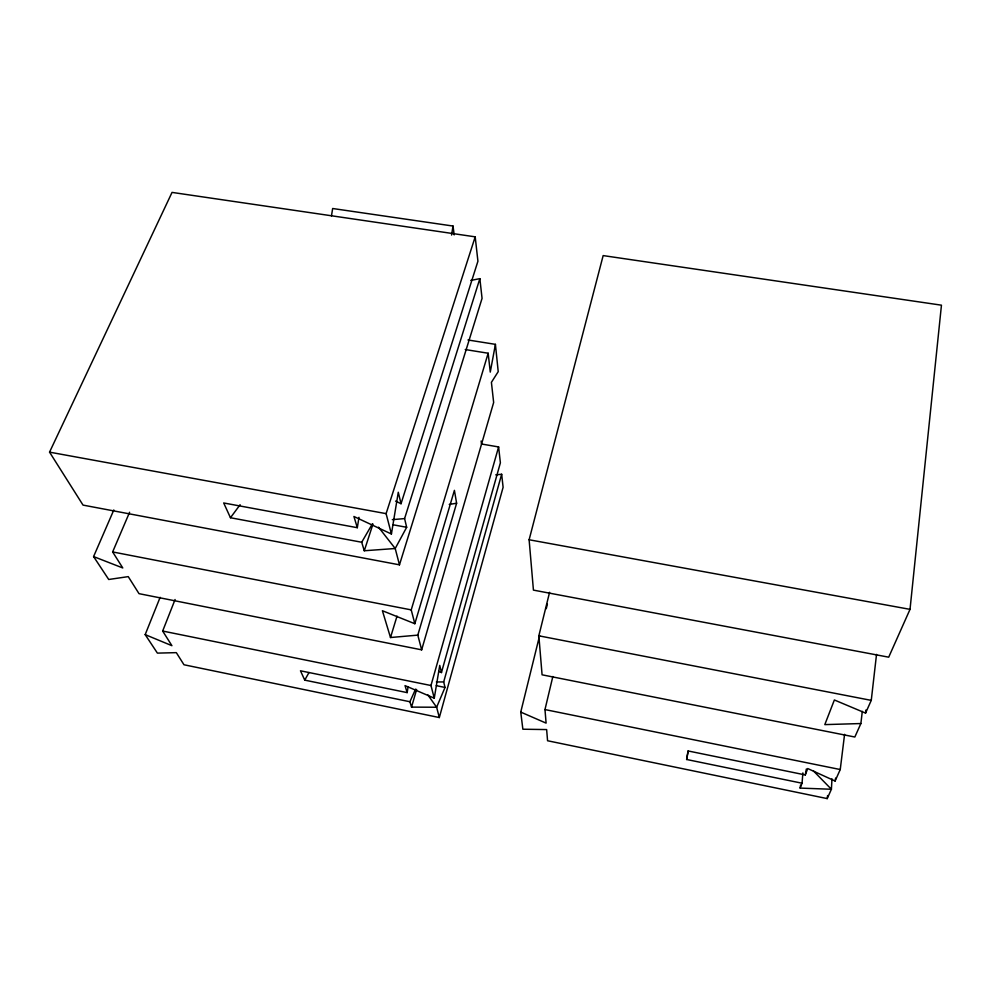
<?xml version="1.0" encoding="UTF-8"?>
<svg xmlns="http://www.w3.org/2000/svg" width="991" height="991" viewBox="0 0 991 991"><rect width="100%" height="100%" fill="white"/><g stroke="black" fill="none" stroke-linecap="round" stroke-linejoin="round"><path stroke-width="1.49" d="M831.982 778.864L831.399 789.257L827.212 798.597L547.565 740.748L546.636 729.574L522.864 729.215L520.746 712.095L539.6 635.665M813.388 770.862L831.399 789.257L800.158 788.093L802.053 783.224L802.883 772.918M910.023 609.354L941.45 305.178L603.16 255.591L529.12 539.761L533.431 590.116L888.704 657.182L910.023 609.354L529.12 539.761M862.306 711.34L860.882 723.541L824.809 724.619L834.372 699.98L865.564 713.099L871.262 700.377L876.527 654.394M865.564 713.099L865.923 710.039M802.053 783.224L686.639 759.49L688.039 750.943L805.274 774.925L807.739 768.558L835.091 781.019L840.244 769.536L844.58 734.331M827.212 798.597L827.596 795.538M800.158 788.093L800.567 785.107M331.465 215.914L332.654 208.506L453.023 226.047L454.188 234.904M470.775 280.428L479.855 278.644L404.588 518.59L406.669 527.286L395.211 548.506L364.279 550.761L361.703 542.25L230.457 517.736L223.706 502.97L357.305 527.695L359.002 517.302M357.305 527.695L353.923 516.484L391.42 534.013L398.283 492.254L401.033 503.713L395.558 501.099M451.549 235.053L453.023 226.047M495.748 474.862L501.657 474.255L443.695 681.932L445.021 687.432L436.635 707.24L411.538 707.116L409.915 701.739L304.745 680.136L300.484 670.796L407.152 692.61L408.131 686.676M407.152 692.61L405.034 685.623L434.269 698.16L439.744 665.395L441.453 672.555L438.703 671.353M805.274 774.925L806.352 768.991M686.639 759.49L688.212 750.943M835.091 781.019L835.648 778.046M467.963 339.975L495.413 344.348L490.272 372.096L488.167 353.23L465.25 349.55M520.746 712.095L546.103 723.12L544.976 709.568L552.842 676.506M860.882 723.541L854.837 737.019L542.077 674.809L538.844 635.813L549.584 592.296M546.252 608.697L547.366 604.2M160.133 597.325L145.181 634.624L157.408 653.119L176.324 652.648L183.979 664.763L439.323 717.546L503.106 487.275L501.657 474.255M441.453 672.555L500.381 462.822L498.609 446.941L481.861 444.067M434.269 698.16L430.961 685.512L498.609 446.941M411.538 707.116L416.629 689.463M113.829 509.956L93.588 556.583L108.725 579.487L128.248 576.626L139.013 593.659L421.658 649.836L493.654 402.482L491.412 382.34L498.225 371.637L495.413 344.348M417.806 635.12L456.616 503.242L454.411 490.359L414.833 623.723L382.402 610.729L390.504 637.523L417.806 635.12L421.658 649.836M414.833 623.723L411.228 609.886L488.167 353.23M390.504 637.523L397.019 616.129M401.033 503.713L477.922 261.215L475.197 236.837L172.038 192.403L49.55 452.144L83.033 505.1L399.472 564.833L482.06 298.353L479.855 278.644M391.42 534.013L386.106 513.635L475.197 236.837M364.279 550.761L372.975 524.066M145.181 634.624L171.914 645.686L162.66 631.044L175.097 599.505M93.588 556.583L122.773 567.954L112.64 551.937L129.598 512.248M409.915 701.739L415.588 689.117M304.745 680.136L308.994 672.53M361.703 542.25L372.368 523.88M230.457 517.736L240.119 504.716M449.257 504.419L456.616 503.242M392.312 519.656L404.588 518.59M436.362 681.981L443.695 681.932M49.55 452.144L386.106 513.635M393.266 524.821L406.669 527.286M112.64 551.937L411.228 609.886M538.844 635.813L871.262 700.377M436.263 685.661L445.021 687.432M162.66 631.044L430.961 685.512M544.976 709.568L840.244 769.536M378.525 527.187L395.211 548.506L399.472 564.833M427.691 694.679L436.635 707.24L439.323 717.546M481.118 441.02L481.515 444.005"/></g></svg>
